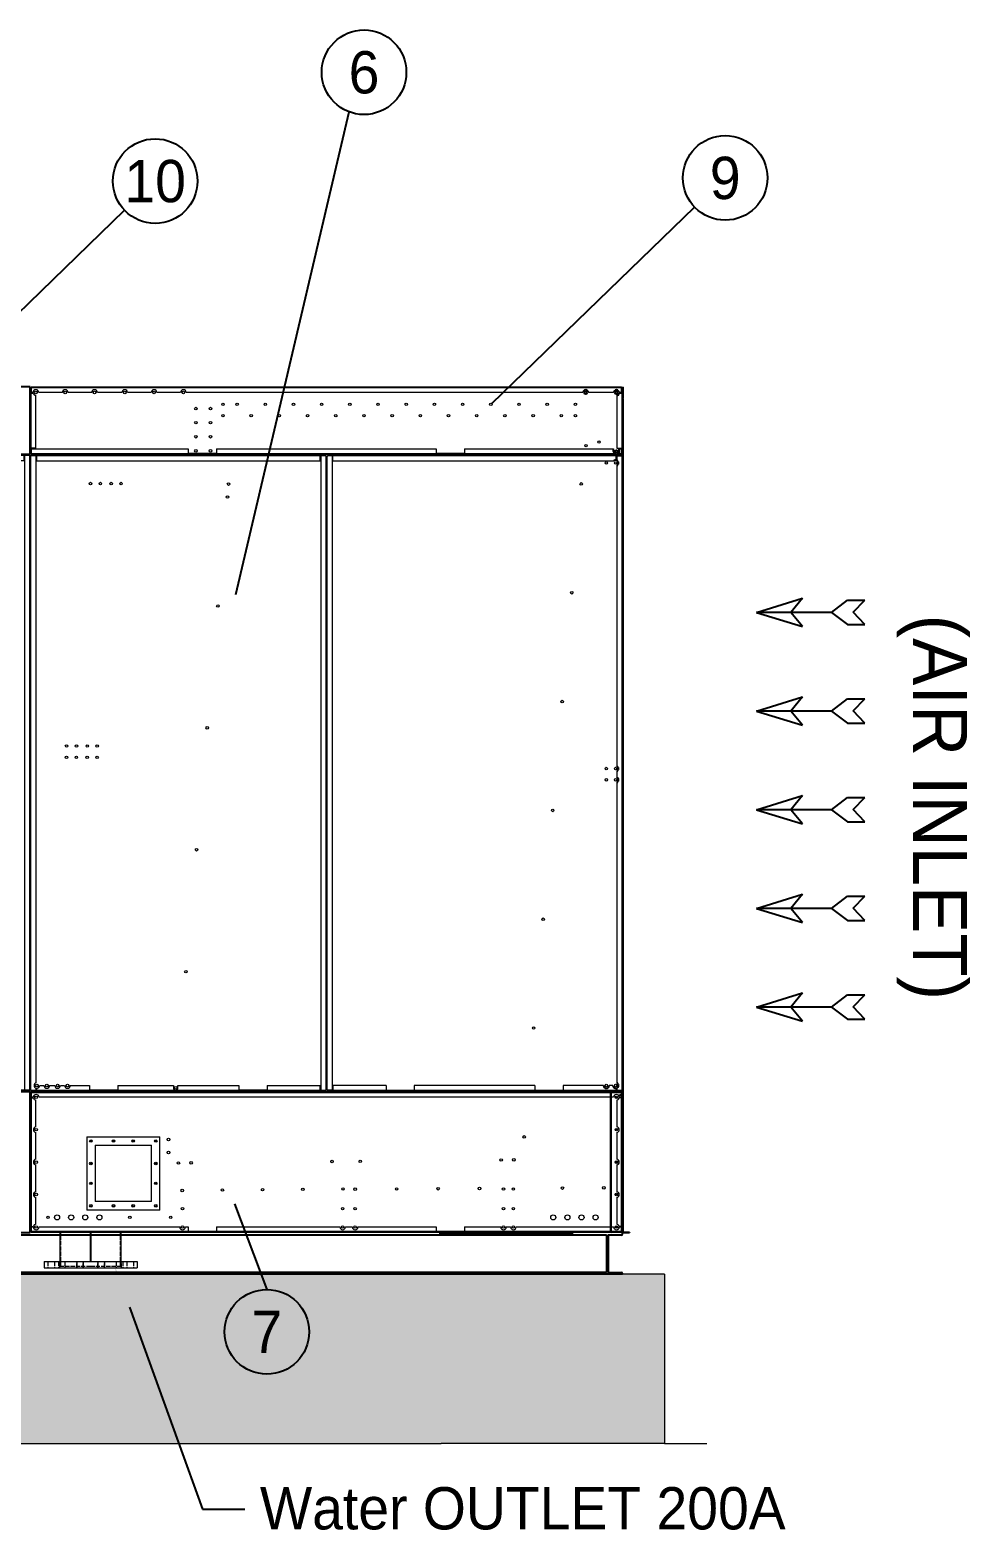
# Model space of a CAD drawing. Header units: millimetres. Extents: x 4773 to 34180, y 4671 to 25467.
# Drawn here: x 18084 to 21418, y 9674 to 14995 of the extents above; entities that cross this region are included whole.
import ezdxf
from ezdxf import colors
from ezdxf.entities.mleader import LeaderData, LeaderLine
from ezdxf.enums import TextEntityAlignment as Align
from ezdxf.math import Vec2, Vec3

# ---------------------------------------------------------------- set-up
doc = ezdxf.new("R2010")
doc.units = ezdxf.units.MM
doc.linetypes.add('CENTER', pattern=[2, 1.25, -0.25, 0.25, -0.25])
doc.linetypes.add('DASHED', pattern=[15, 12, -3])
for name, color, linetype in [('center', 1, 'CENTER'), ('냉각탑_dim', 1, 'Continuous'), ('냉각탑_text', 3, 'Continuous'), ('냉각탑_찬넬방진', 1, 'Continuous')]:
    doc.layers.add(name, color=color, linetype=linetype)
doc.styles.get("Standard").update_dxf_attribs({"font": 'arial.ttf'})
doc.styles.add('돋움', font='Dotum.ttf')

# ---------------------------------------------------------------- blocks, each defined once
blk = doc.blocks.new('화살표 IN OUT')
at = {"layer": '냉각탑_dim'}
for p, q in [((-322.7, 43), (-383.9, 43)), ((-343.1, 0.5), (-383.9, 43)), ((-383.9, -43), (-343.1, 0.5)), ((-266.4, 0), (-322.7, 43)), ((-266.4, 0), (-322.7, -43)), ((-266.4, 0), (0, 0)), ((-163.5, 50), (-121.5, 0)), ((0, 0), (-163.5, 50)), ((-163.5, -50), (-121.5, 0)), ((0, 0), (-163.5, -50)), ((-322.7, -43), (-383.9, -43))]:
    blk.add_line(p, q, dxfattribs=at)
blk = doc.blocks.new('A$C254622FA')
at = {"color": 7}
for p, q in [((0, 500), (3400, 500)), ((3400, 0), (3400, 500)), ((3400, 100), (3400, 194.5)), ((44, 0), (3400, 0))]:
    blk.add_line(p, q, dxfattribs=at)
at = {"color": 7, "lineweight": 35}
blk.add_line((3400, 500), (3400, 0), dxfattribs=at)
blk.add_line((3400, 500), (3400, 0), dxfattribs=at)
blk.add_line((3400, 500), (3400, 0), dxfattribs=at)
blk.add_line((3400, 500), (3400, 0), dxfattribs=at)
blk = doc.blocks.new('A$C4EC83005')
at = {"color": 7, "lineweight": 13}
for p, q in [((0, 1.7), (0, 2254.3)), ((3.4, 1.7), (3.4, 2256)), ((20, 2256), (20, 1.7)), ((577, 3.4), (577, 2256)), ((593.6, 2256), (593.6, 830)), ((597, 2254.3), (597, 1.7)), ((152, 1430), (152, 230)), ((502, 1430), (152, 1430)), ((502, 1430), (502, 230)), ((593.6, 1270), (593.6, 3.4)), ((502, 230), (152, 230)), ((22, 20), (552, 20)), ((177, 3.4), (22, 3.4)), ((575, 0), (22, 0)), ((593.6, 3.4), (177, 3.4)), ((575, 3.4), (177, 3.4))]:
    blk.add_line(p, q, dxfattribs=at)
at = {"color": 7, "lineweight": 13, "ltscale": 0.005667}
for p, q in [((3.4, 2254.3), (0, 2254.3)), ((22, 2252.6), (22, 2256)), ((575, 2252.6), (575, 2256)), ((593.6, 2254.3), (597, 2254.3)), ((3.4, 1.7), (0, 1.7)), ((22, 3.4), (22, 0)), ((575, 3.4), (575, 0)), ((593.6, 1.7), (597, 1.7))]:
    blk.add_line(p, q, dxfattribs=at)
at = {"color": 7, "lineweight": 13, "ltscale": 0.0015}
for p, q in [((2, 2256), (2.9, 2256)), ((594.1, 2256), (595, 2256)), ((2.9, 0), (2, 0)), ((595, 0), (594.1, 0))]:
    blk.add_line(p, q, dxfattribs=at)
at = {"color": 7, "lineweight": 13, "ltscale": 0.002833}
for p, q in [((2, 2254.3), (2, 2256)), ((2.9, 2256), (2.9, 2254.3)), ((594.1, 2254.3), (594.1, 2256)), ((595, 2254.3), (595, 2256)), ((2, 0), (2, 1.7)), ((2.9, 0), (2.9, 1.7)), ((577, 1.7), (577, 3.4)), ((593.6, 3.4), (593.6, 1.7)), ((594.1, 1.7), (594.1, 0)), ((595, 0), (595, 1.7))]:
    blk.add_line(p, q, dxfattribs=at)
at = {"color": 7}
blk.add_line((595, 2256), (2, 2256), dxfattribs=at)
at = {"color": 7, "lineweight": 13, "ltscale": 0.031833}
for p, q in [((22, 2256), (2.9, 2256)), ((594.1, 2256), (575, 2256)), ((2.9, 0), (22, 0)), ((575, 0), (594.1, 0))]:
    blk.add_line(p, q, dxfattribs=at)
at = {"color": 7, "lineweight": 13, "ltscale": 0.027667}
for p, q in [((20, 2254.3), (3.4, 2254.3)), ((593.6, 2254.3), (577, 2254.3)), ((3.4, 1.7), (20, 1.7)), ((552, 3.4), (552, 20)), ((577, 3.4), (593.6, 3.4)), ((577, 1.7), (593.6, 1.7))]:
    blk.add_line(p, q, dxfattribs=at)
at = {"color": 7, "lineweight": 13, "ltscale": 0.003333}
for p, q in [((20, 2254), (22, 2254)), ((20, 2252.6), (22, 2252.6)), ((575, 2256), (575, 2254)), ((575, 2254), (577, 2254)), ((575, 2252.6), (577, 2252.6)), ((22, 3.4), (20, 3.4)), ((22, 2), (20, 2)), ((577, 2), (575, 2)), ((575, 0), (575, 2))]:
    blk.add_line(p, q, dxfattribs=at)
at = {"color": 7, "lineweight": 13, "ltscale": 0.011337}
for p, q in [((22, 2236), (22, 2256)), ((575, 2236), (575, 2256))]:
    blk.add_line(p, q, dxfattribs=at)
at = {"color": 7, "lineweight": 13, "ltscale": 0.000512635}
for p, q in [((22, 2256), (22, 2255.7)), ((22, 0), (22, 0.3))]:
    blk.add_line(p, q, dxfattribs=at)
at = {"color": 7, "lineweight": 13, "ltscale": 0.283333}
blk.add_line((575, 2236), (22, 2236), dxfattribs=at)
at = {"color": 7, "lineweight": 13}
for centre in [(137, 1445), (327, 1445), (517, 1445), (137, 1405), (517, 1405), (137, 1175), (517, 1175), (137, 945), (517, 945), (137, 715), (517, 715), (137, 485), (517, 485), (137, 255), (137, 215), (327, 215), (517, 255), (517, 215)]:
    blk.add_circle(centre, 4.5, dxfattribs=at)
blk = doc.blocks.new('A$C799753AE')
for p, q in [((3400, 251), (0, 251)), ((3400, 251), (0, 251)), ((3400, 251), (1102, 251)), ((3400, 251), (1102, 251)), ((3400, 11), (0, 11))]:
    blk.add_line(p, q)
at = {"color": 7, "lineweight": 35}
blk.add_line((3400, 251), (3400, 11), dxfattribs=at)
blk.add_line((3400, 251), (3400, 11), dxfattribs=at)
blk.add_line((3400, 251), (3400, 11), dxfattribs=at)
blk.add_line((3400, 251), (3400, 11), dxfattribs=at)
blk = doc.blocks.new('1')
at = {"color": 7, "lineweight": 15}
for p, q in [((18088.7, 13725.2), (18088.7, 13728.7)), ((18088.7, 13728.7), (20181.7, 13728.7)), ((18178.7, 13728.7), (18178.7, 13726.7)), ((18191.7, 13728.7), (18191.7, 13726.7)), ((18226.2, 13728.7), (18226.2, 13726.7)), ((18244.2, 13728.7), (18244.2, 13726.7)), ((18272.2, 13728.7), (18272.2, 13726.7)), ((18290.2, 13728.7), (18290.2, 13726.7)), ((19980.2, 13728.7), (19980.2, 13726.7)), ((19998.2, 13728.7), (19998.2, 13726.7)), ((20026.2, 13728.7), (20026.2, 13726.7)), ((20044.2, 13728.7), (20044.2, 13726.7)), ((20078.7, 13728.7), (20078.7, 13726.7)), ((20091.7, 13728.7), (20091.7, 13726.7)), ((20181.7, 13725.2), (20181.7, 13728.7)), ((18087.2, 13725.2), (18085.2, 13725.2)), ((18085.2, 13725.2), (18085.2, 13706.7)), ((18085.2, 13706.7), (18088.7, 13706.7)), ((18085.2, 13706.7), (18085.2, 13510.7)), ((18087.2, 13703.2), (18085.2, 13703.2)), ((18087.2, 13694.2), (18085.2, 13694.2)), ((18087.2, 13706.7), (18087.2, 13725.2)), ((18088.7, 13725.2), (18087.2, 13725.2)), ((18087.2, 13510.7), (18087.2, 13706.7)), ((18088.7, 13726.7), (20181.7, 13726.7)), ((18088.7, 13725.2), (18088.7, 13708.7)), ((18095.2, 13708.7), (18088.7, 13708.7)), ((18088.7, 13706.7), (18095.4, 13706.7)), ((18105.2, 13510.7), (18105.2, 13698.7)), ((18199.2, 13708.7), (18115.2, 13708.7)), ((18303.2, 13708.7), (18219.2, 13708.7)), ((18410.2, 13708.7), (18323.2, 13708.7)), ((18514.2, 13708.7), (18430.2, 13708.7)), ((18618.2, 13708.7), (18534.2, 13708.7)), ((20045.3, 13708.7), (18638.2, 13708.7)), ((20154.3, 13708.7), (20065.1, 13708.7)), ((20165.2, 13697.7), (20165.2, 13510.7)), ((20181.7, 13708.7), (20174.1, 13708.7)), ((20174.1, 13706.7), (20181.7, 13706.7)), ((20181.7, 13708.7), (20181.7, 13725.2)), ((20181.7, 13725.2), (20183.2, 13725.2)), ((20185.2, 13706.7), (20181.7, 13706.7)), ((20183.2, 13725.2), (20183.2, 13706.7)), ((20185.2, 13725.2), (20183.2, 13725.2)), ((20183.2, 13706.7), (20183.2, 13510.7)), ((20185.2, 13703.2), (20183.2, 13703.2)), ((20185.2, 13694.2), (20183.2, 13694.2)), ((20185.2, 13706.7), (20185.2, 13725.2)), ((20185.2, 13510.7), (20185.2, 13706.7)), ((18087.2, 13613.2), (18085.2, 13613.2)), ((18087.2, 13604.2), (18085.2, 13604.2)), ((20185.2, 13613.2), (20183.2, 13613.2)), ((20185.2, 13604.2), (20183.2, 13604.2)), ((18087.2, 13523.2), (18085.2, 13523.2)), ((20185.2, 13523.2), (20183.2, 13523.2)), ((18087.2, 13514.2), (18085.2, 13514.2)), ((18085.2, 13510.7), (18088.7, 13510.7)), ((18085.2, 13510.7), (18085.2, 13492.2)), ((18085.2, 13492.2), (18087.2, 13492.2)), ((18085.2, 11233.8), (18085.2, 13483.6)), ((18088.3, 13483.6), (18085.2, 13483.6)), ((18085.2, 13463.2), (18086.8, 13463.2)), ((18086.8, 11233.8), (18086.8, 13483.6)), ((18087.2, 13492.2), (18087.2, 13510.7)), ((18088.7, 13492.2), (18087.2, 13492.2)), ((18106.8, 13486.7), (18088.3, 13486.7)), ((18088.3, 13486.7), (18088.3, 13485.1)), ((18088.3, 13485.1), (18106.8, 13485.1)), ((18088.3, 13483.6), (18088.3, 13485.1)), ((18105.2, 13483.6), (18088.3, 13483.6)), ((18105.2, 13510.7), (18088.7, 13510.7)), ((18088.7, 13508.7), (18645.2, 13508.7)), ((18088.7, 13508.7), (18088.7, 13492.2)), ((18088.7, 13492.2), (18088.7, 13488.7)), ((20159.8, 13490.7), (18088.7, 13490.7)), ((20181.7, 13488.7), (18088.7, 13488.7)), ((18105.2, 13483.6), (18105.2, 11260.1)), ((18105.7, 13486.7), (18105.7, 13485.1)), ((18106.8, 13483.6), (18106.8, 13486.7)), ((18106.8, 13486.7), (19113.6, 13486.7)), ((18106.8, 13485.1), (19113.6, 13485.1)), ((18106.8, 13483.6), (18106.8, 13466.7)), ((18106.8, 13466.7), (19113.6, 13466.7)), ((18107.2, 13488.7), (18107.2, 13490.7)), ((18113.2, 13488.7), (18113.2, 13490.7)), ((18114.7, 13486.7), (18114.7, 13485.1)), ((18305.7, 13486.7), (18305.7, 13485.1)), ((18307.2, 13488.7), (18307.2, 13490.7)), ((18313.2, 13488.7), (18313.2, 13490.7)), ((18314.7, 13486.7), (18314.7, 13485.1)), ((18505.7, 13486.7), (18505.7, 13485.1)), ((18507.2, 13488.7), (18507.2, 13490.7)), ((18513.2, 13488.7), (18513.2, 13490.7)), ((18514.7, 13486.7), (18514.7, 13485.1)), ((18645.2, 13508.7), (18645.2, 13492.2)), ((18745.2, 13492.2), (18645.2, 13492.2)), ((18705.7, 13486.7), (18705.7, 13485.1)), ((18707.2, 13488.7), (18707.2, 13490.7)), ((18713.2, 13488.7), (18713.2, 13490.7)), ((18714.7, 13486.7), (18714.7, 13485.1)), ((18745.2, 13508.7), (19525.2, 13508.7)), ((18745.2, 13508.7), (18745.2, 13492.2)), ((18905.7, 13486.7), (18905.7, 13485.1)), ((18907.2, 13488.7), (18907.2, 13490.7)), ((18913.2, 13488.7), (18913.2, 13490.7)), ((18914.7, 13486.7), (18914.7, 13485.1)), ((19105.7, 13486.7), (19105.7, 13485.1)), ((19107.2, 13488.7), (19107.2, 13490.7)), ((19113.2, 13488.7), (19113.2, 13490.7)), ((19113.6, 13483.6), (19113.6, 13486.7)), ((19132.1, 13486.7), (19113.6, 13486.7)), ((19113.6, 13485.1), (19132.1, 13485.1)), ((19113.6, 13466.7), (19113.6, 13483.6)), ((19114.7, 13486.7), (19114.7, 13485.1)), ((19132.1, 13483.6), (19115.2, 13483.6)), ((19115.2, 13483.6), (19115.2, 11233.8)), ((19132.1, 13485.1), (19132.1, 13486.7)), ((19132.1, 13483.6), (19132.1, 13485.1)), ((19132.1, 13483.6), (19135.2, 13483.6)), ((19133.6, 13483.6), (19133.6, 11233.8)), ((19135.2, 13461.7), (19133.6, 13461.7)), ((19135.2, 13483.6), (19135.2, 11233.8)), ((19137.2, 13483.6), (19137.2, 11233.8)), ((19137.2, 13483.6), (19140.3, 13483.6)), ((19137.2, 13463.2), (19138.8, 13463.2)), ((19138.8, 11233.8), (19138.8, 13483.6)), ((19140.3, 13486.7), (19140.3, 13485.1)), ((19158.8, 13486.7), (19140.3, 13486.7)), ((19140.3, 13483.6), (19140.3, 13485.1)), ((19140.3, 13485.1), (19158.8, 13485.1)), ((19157.2, 13483.6), (19140.3, 13483.6)), ((19156.7, 13486.7), (19156.7, 13485.1)), ((19157.2, 11233.8), (19157.2, 13483.6)), ((19158.2, 13488.7), (19158.2, 13490.7)), ((20163.6, 13486.7), (19158.8, 13486.7)), ((19158.8, 13486.7), (19158.8, 13483.6)), ((19158.8, 13485.1), (20163.6, 13485.1)), ((19158.8, 13466.7), (19158.8, 13483.6)), ((19158.8, 13466.7), (20155.5, 13466.7)), ((19164.2, 13488.7), (19164.2, 13490.7)), ((19165.7, 13486.7), (19165.7, 13485.1)), ((19356.7, 13486.7), (19356.7, 13485.1)), ((19358.2, 13488.7), (19358.2, 13490.7)), ((19364.2, 13488.7), (19364.2, 13490.7)), ((19365.7, 13486.7), (19365.7, 13485.1)), ((19525.2, 13508.7), (19525.2, 13492.2)), ((19625.2, 13492.2), (19525.2, 13492.2)), ((19556.7, 13486.7), (19556.7, 13485.1)), ((19558.2, 13488.7), (19558.2, 13490.7)), ((19564.2, 13488.7), (19564.2, 13490.7)), ((19565.7, 13486.7), (19565.7, 13485.1)), ((19625.2, 13508.7), (20154.2, 13508.7)), ((19625.2, 13508.7), (19625.2, 13492.2)), ((19756.7, 13486.7), (19756.7, 13485.1)), ((19758.2, 13488.7), (19758.2, 13490.7)), ((19764.2, 13488.7), (19764.2, 13490.7)), ((19765.7, 13486.7), (19765.7, 13485.1)), ((19956.7, 13486.7), (19956.7, 13485.1)), ((19958.2, 13488.7), (19958.2, 13490.7)), ((19964.2, 13488.7), (19964.2, 13490.7)), ((19965.7, 13486.7), (19965.7, 13485.1)), ((20156.7, 13486.7), (20156.7, 13485.1)), ((20158.2, 13488.7), (20158.2, 13490.7)), ((20182.1, 13486.7), (20163.6, 13486.7)), ((20163.6, 13486.7), (20163.6, 13483.6)), ((20163.6, 13485.1), (20182.1, 13485.1)), ((20163.6, 13468.5), (20163.6, 13483.6)), ((20164.2, 13488.7), (20164.2, 13489.7)), ((20165.2, 13510.7), (20181.7, 13510.7)), ((20165.2, 13483.6), (20182.1, 13483.6)), ((20165.2, 13483.6), (20165.2, 13468)), ((20165.7, 13486.7), (20165.7, 13485.1)), ((20181.7, 13490.7), (20168.6, 13490.7)), ((20174.2, 13508.7), (20181.7, 13508.7)), ((20185.2, 13510.7), (20181.7, 13510.7)), ((20181.7, 13492.2), (20181.7, 13508.7)), ((20181.7, 13492.2), (20181.7, 13488.7)), ((20181.7, 13492.2), (20183.2, 13492.2)), ((20182.1, 13485.1), (20182.1, 13486.7)), ((20182.1, 13483.6), (20182.1, 13485.1)), ((20185.2, 13483.6), (20182.1, 13483.6)), ((20185.2, 13514.2), (20183.2, 13514.2)), ((20183.2, 13510.7), (20183.2, 13492.2)), ((20183.2, 13492.2), (20185.2, 13492.2)), ((20183.6, 13483.6), (20183.6, 11233.8)), ((20183.6, 13463.2), (20185.2, 13463.2)), ((20185.2, 13492.2), (20185.2, 13510.7)), ((20185.2, 11233.8), (20185.2, 13483.6)), ((18085.2, 13454.2), (18086.8, 13454.2)), ((19135.2, 13455.7), (19133.6, 13455.7)), ((19137.2, 13454.2), (19138.8, 13454.2)), ((20165.2, 13449.4), (20165.2, 12384)), ((20183.6, 13454.2), (20185.2, 13454.2)), ((18085.2, 13243.2), (18086.8, 13243.2)), ((18085.2, 13234.2), (18086.8, 13234.2)), ((19135.2, 13241.7), (19133.6, 13241.7)), ((19135.2, 13235.7), (19133.6, 13235.7)), ((19137.2, 13243.2), (19138.8, 13243.2)), ((19137.2, 13234.2), (19138.8, 13234.2)), ((20183.6, 13243.2), (20185.2, 13243.2)), ((20183.6, 13234.2), (20185.2, 13234.2)), ((18085.2, 13023.2), (18086.8, 13023.2)), ((18085.2, 13014.2), (18086.8, 13014.2)), ((19135.2, 13021.7), (19133.6, 13021.7)), ((19135.2, 13015.7), (19133.6, 13015.7)), ((19137.2, 13023.2), (19138.8, 13023.2)), ((19137.2, 13014.2), (19138.8, 13014.2)), ((20183.6, 13023.2), (20185.2, 13023.2)), ((20183.6, 13014.2), (20185.2, 13014.2)), ((18085.2, 12803.2), (18086.8, 12803.2)), ((18085.2, 12794.2), (18086.8, 12794.2)), ((19135.2, 12801.7), (19133.6, 12801.7)), ((19135.2, 12795.7), (19133.6, 12795.7)), ((19137.2, 12803.2), (19138.8, 12803.2)), ((19137.2, 12794.2), (19138.8, 12794.2)), ((20183.6, 12803.2), (20185.2, 12803.2)), ((20183.6, 12794.2), (20185.2, 12794.2)), ((18085.2, 12583.2), (18086.8, 12583.2)), ((18085.2, 12574.2), (18086.8, 12574.2)), ((19135.2, 12581.7), (19133.6, 12581.7)), ((19135.2, 12575.7), (19133.6, 12575.7)), ((19137.2, 12583.2), (19138.8, 12583.2)), ((19137.2, 12574.2), (19138.8, 12574.2)), ((20183.6, 12583.2), (20185.2, 12583.2)), ((20183.6, 12574.2), (20185.2, 12574.2)), ((18085.2, 12363.2), (18086.8, 12363.2)), ((18085.2, 12354.2), (18086.8, 12354.2)), ((19135.2, 12361.7), (19133.6, 12361.7)), ((19135.2, 12355.7), (19133.6, 12355.7)), ((19137.2, 12363.2), (19138.8, 12363.2)), ((19137.2, 12354.2), (19138.8, 12354.2)), ((20165.2, 12365.4), (20165.2, 12344)), ((20183.6, 12363.2), (20185.2, 12363.2)), ((20183.6, 12354.2), (20185.2, 12354.2)), ((20165.2, 12325.4), (20165.2, 11260)), ((18085.2, 12143.2), (18086.8, 12143.2)), ((18085.2, 12134.2), (18086.8, 12134.2)), ((19135.2, 12141.7), (19133.6, 12141.7)), ((19135.2, 12135.7), (19133.6, 12135.7)), ((19137.2, 12143.2), (19138.8, 12143.2)), ((19137.2, 12134.2), (19138.8, 12134.2)), ((20183.6, 12143.2), (20185.2, 12143.2)), ((20183.6, 12134.2), (20185.2, 12134.2)), ((18085.2, 11923.2), (18086.8, 11923.2)), ((19135.2, 11921.7), (19133.6, 11921.7)), ((19137.2, 11923.2), (19138.8, 11923.2)), ((20183.6, 11923.2), (20185.2, 11923.2)), ((18085.2, 11914.2), (18086.8, 11914.2)), ((19135.2, 11915.7), (19133.6, 11915.7)), ((19137.2, 11914.2), (19138.8, 11914.2)), ((20183.6, 11914.2), (20185.2, 11914.2)), ((18085.2, 11703.2), (18086.8, 11703.2)), ((18085.2, 11694.2), (18086.8, 11694.2)), ((19135.2, 11701.7), (19133.6, 11701.7)), ((19135.2, 11695.7), (19133.6, 11695.7)), ((19137.2, 11703.2), (19138.8, 11703.2)), ((19137.2, 11694.2), (19138.8, 11694.2)), ((20183.6, 11703.2), (20185.2, 11703.2)), ((20183.6, 11694.2), (20185.2, 11694.2)), ((18085.2, 11483.2), (18086.8, 11483.2)), ((18085.2, 11474.2), (18086.8, 11474.2)), ((19135.2, 11481.7), (19133.6, 11481.7)), ((19135.2, 11475.7), (19133.6, 11475.7)), ((19137.2, 11483.2), (19138.8, 11483.2)), ((19137.2, 11474.2), (19138.8, 11474.2)), ((20183.6, 11483.2), (20185.2, 11483.2)), ((20183.6, 11474.2), (20185.2, 11474.2)), ((18085.2, 11263.2), (18086.8, 11263.2)), ((18085.2, 11254.2), (18086.8, 11254.2)), ((18088.3, 11233.8), (18085.2, 11233.8)), ((18088.3, 11233.8), (18105.2, 11233.8)), ((18088.3, 11233.8), (18088.3, 11232.3)), ((18088.3, 11232.3), (18088.3, 11230.7)), ((18106.8, 11232.3), (18088.3, 11232.3)), ((18088.3, 11230.7), (18106.8, 11230.7)), ((18105.2, 11241.3), (18105.2, 11233.8)), ((18105.7, 11232.3), (18105.7, 11230.7)), ((18106.8, 11240.9), (18106.8, 11233.8)), ((18106.8, 11233.8), (18106.8, 11230.7)), ((19113.6, 11232.3), (18106.8, 11232.3)), ((19113.6, 11230.7), (18106.8, 11230.7)), ((18114.7, 11232.3), (18114.7, 11230.7)), ((18118.7, 11250.7), (18133.7, 11250.7)), ((18153.7, 11250.7), (18172.1, 11250.7)), ((18192.1, 11250.7), (18207.1, 11250.7)), ((18227.1, 11250.7), (18295.2, 11250.7)), ((18295.2, 11250.7), (18295.2, 11233.8)), ((18395.2, 11233.8), (18295.2, 11233.8)), ((18305.7, 11232.3), (18305.7, 11230.7)), ((18314.7, 11232.3), (18314.7, 11230.7)), ((18395.2, 11250.7), (18395.2, 11233.8)), ((18395.2, 11250.7), (18593.1, 11250.7)), ((18505.7, 11232.3), (18505.7, 11230.7)), ((18514.7, 11232.3), (18514.7, 11230.7)), ((18593.1, 11250.7), (18593.1, 11242.1)), ((18609.1, 11242.1), (18609.1, 11250.7)), ((18609.1, 11250.7), (18825.2, 11250.7)), ((18705.7, 11232.3), (18705.7, 11230.7)), ((18714.7, 11232.3), (18714.7, 11230.7)), ((18825.2, 11250.7), (18825.2, 11233.8)), ((18925.2, 11233.8), (18825.2, 11233.8)), ((18905.7, 11232.3), (18905.7, 11230.7)), ((18914.7, 11232.3), (18914.7, 11230.7)), ((18925.2, 11250.7), (18925.2, 11233.8)), ((18925.2, 11250.7), (19113.6, 11250.7)), ((19105.7, 11232.3), (19105.7, 11230.7)), ((19113.6, 11233.8), (19113.6, 11250.7)), ((19113.6, 11233.8), (19113.6, 11230.7)), ((19132.1, 11232.3), (19113.6, 11232.3)), ((19113.6, 11230.7), (19132.1, 11230.7)), ((19114.7, 11232.3), (19114.7, 11230.7)), ((19115.2, 11233.8), (19132.1, 11233.8)), ((19132.1, 11233.8), (19132.1, 11232.3)), ((19132.1, 11233.8), (19135.2, 11233.8)), ((19132.1, 11230.7), (19132.1, 11232.3)), ((19135.2, 11261.7), (19133.6, 11261.7)), ((19135.2, 11255.7), (19133.6, 11255.7)), ((19137.2, 11263.2), (19138.8, 11263.2)), ((19137.2, 11254.2), (19138.8, 11254.2)), ((19137.2, 11233.8), (19140.3, 11233.8)), ((19157.2, 11233.8), (19140.3, 11233.8)), ((19140.3, 11233.8), (19140.3, 11232.3)), ((19140.3, 11232.3), (19140.3, 11230.7)), ((19158.8, 11232.3), (19140.3, 11232.3)), ((19140.3, 11230.7), (19158.8, 11230.7)), ((19156.7, 11232.3), (19156.7, 11230.7)), ((19347.2, 11250.7), (19158.8, 11250.7)), ((19158.8, 11250.7), (19158.8, 11233.8)), ((19158.8, 11230.7), (19158.8, 11233.8)), ((20163.6, 11232.3), (19158.8, 11232.3)), ((19158.8, 11230.7), (20163.6, 11230.7)), ((19165.7, 11232.3), (19165.7, 11230.7)), ((19347.2, 11250.7), (19347.2, 11233.8)), ((19347.2, 11233.8), (19447.2, 11233.8)), ((19356.7, 11232.3), (19356.7, 11230.7)), ((19365.7, 11232.3), (19365.7, 11230.7)), ((19447.2, 11250.7), (19447.2, 11233.8)), ((19875.2, 11250.7), (19447.2, 11250.7)), ((19556.7, 11232.3), (19556.7, 11230.7)), ((19565.7, 11232.3), (19565.7, 11230.7)), ((19756.7, 11232.3), (19756.7, 11230.7)), ((19765.7, 11232.3), (19765.7, 11230.7)), ((19875.2, 11250.7), (19875.2, 11233.8)), ((19875.2, 11233.8), (19975.2, 11233.8)), ((19956.7, 11232.3), (19956.7, 11230.7)), ((19965.7, 11232.3), (19965.7, 11230.7)), ((19975.2, 11250.7), (19975.2, 11233.8)), ((20118.3, 11250.7), (19975.2, 11250.7)), ((20151.5, 11250.7), (20138.3, 11250.7)), ((20181.7, 11228.7), (20146.7, 11228.7)), ((20156.7, 11232.3), (20156.7, 11230.7)), ((20163.6, 11240.9), (20163.6, 11233.8)), ((20163.6, 11230.7), (20163.6, 11233.8)), ((20182.1, 11232.3), (20163.6, 11232.3)), ((20163.6, 11230.7), (20182.1, 11230.7)), ((20165.2, 11241.4), (20165.2, 11233.8)), ((20165.2, 11233.8), (20182.1, 11233.8)), ((20165.7, 11232.3), (20165.7, 11230.7)), ((20185.2, 11233.8), (20182.1, 11233.8)), ((20182.1, 11233.8), (20182.1, 11232.3)), ((20182.1, 11230.7), (20182.1, 11232.3)), ((20183.6, 11263.2), (20185.2, 11263.2)), ((20183.6, 11254.2), (20185.2, 11254.2)), ((20143.2, 11225.2), (20145.2, 11225.2)), ((20146.7, 11225.2), (20143.2, 11225.2)), ((20143.2, 10732.2), (20143.2, 11225.2)), ((20145.2, 11225.2), (20146.7, 11225.2)), ((20145.2, 11225.2), (20145.2, 10732.2)), ((20181.7, 11226.7), (20146.7, 11226.7)), ((20181.7, 11225.2), (20146.7, 11225.2)), ((20146.7, 11225.2), (20181.7, 11225.2)), ((20181.7, 11225.2), (20181.7, 11206.7)), ((20181.7, 11225.2), (20181.7, 11206.7)), ((20181.7, 11206.7), (20185.2, 11206.7)), ((20181.7, 11206.7), (20183.2, 11206.7)), ((20183.2, 11208.7), (20183.2, 11225.2)), ((20185.2, 11218.7), (20183.2, 11218.7)), ((20185.2, 11218.7), (20183.2, 11218.7)), ((20185.2, 11218.7), (20183.2, 11218.7)), ((20185.2, 11218.7), (20183.2, 11218.7)), ((20185.2, 11218.7), (20183.2, 11218.7)), ((20185.2, 11218.7), (20183.2, 11218.7)), ((20185.2, 11218.7), (20183.2, 11218.7)), ((20185.2, 11218.7), (20183.2, 11218.7)), ((20185.2, 11218.7), (20183.2, 11218.7)), ((20185.2, 11212.7), (20183.2, 11212.7)), ((20185.2, 11212.7), (20183.2, 11212.7)), ((20185.2, 11212.7), (20183.2, 11212.7)), ((20185.2, 11212.7), (20183.2, 11212.7)), ((20185.2, 11212.7), (20183.2, 11212.7)), ((20185.2, 11212.7), (20183.2, 11212.7)), ((20185.2, 11212.7), (20183.2, 11212.7)), ((20185.2, 11212.7), (20183.2, 11212.7)), ((20185.2, 11212.7), (20183.2, 11212.7)), ((20183.2, 11208.7), (20185.2, 11208.7)), ((20183.2, 11206.7), (20185.2, 11206.7)), ((20183.2, 11206.7), (20183.2, 10897.7)), ((20183.2, 11206.7), (20183.2, 10750.7)), ((20185.2, 11208.7), (20185.2, 11225.2)), ((20185.2, 10897.7), (20185.2, 11206.7)), ((20185.2, 11206.7), (20185.2, 10750.7)), ((18285.2, 11068.7), (18545.2, 11068.7)), ((18285.2, 11068.7), (18285.2, 10808.7)), ((18545.2, 10808.7), (18545.2, 11068.7)), ((20145.2, 10892.2), (20143.2, 10892.2)), ((20145.2, 10892.2), (20143.2, 10892.2)), ((20145.2, 10892.2), (20143.2, 10892.2)), ((20145.2, 10892.2), (20143.2, 10892.2)), ((20145.2, 10892.2), (20143.2, 10892.2)), ((20145.2, 10892.2), (20143.2, 10892.2)), ((20145.2, 10892.2), (20143.2, 10892.2)), ((20145.2, 10892.2), (20143.2, 10892.2)), ((20145.2, 10892.2), (20143.2, 10892.2)), ((20145.2, 10892.2), (20143.2, 10892.2)), ((20145.2, 10892.2), (20143.2, 10892.2)), ((20145.2, 10892.2), (20143.2, 10892.2)), ((20145.2, 10892.2), (20143.2, 10892.2)), ((20145.2, 10892.2), (20143.2, 10892.2)), ((20145.2, 10892.2), (20143.2, 10892.2)), ((20145.2, 10892.2), (20143.2, 10892.2)), ((20145.2, 10892.2), (20143.2, 10892.2)), ((20145.2, 10892.2), (20143.2, 10892.2)), ((20145.2, 10883.2), (20143.2, 10883.2)), ((20145.2, 10883.2), (20143.2, 10883.2)), ((20145.2, 10883.2), (20143.2, 10883.2)), ((20145.2, 10883.2), (20143.2, 10883.2)), ((20145.2, 10883.2), (20143.2, 10883.2)), ((20145.2, 10883.2), (20143.2, 10883.2)), ((20145.2, 10883.2), (20143.2, 10883.2)), ((20145.2, 10883.2), (20143.2, 10883.2)), ((20145.2, 10883.2), (20143.2, 10883.2)), ((20145.2, 10883.2), (20143.2, 10883.2)), ((20145.2, 10883.2), (20143.2, 10883.2)), ((20145.2, 10883.2), (20143.2, 10883.2)), ((20145.2, 10883.2), (20143.2, 10883.2)), ((20145.2, 10883.2), (20143.2, 10883.2)), ((20145.2, 10883.2), (20143.2, 10883.2)), ((20145.2, 10883.2), (20143.2, 10883.2)), ((20145.2, 10883.2), (20143.2, 10883.2)), ((20145.2, 10883.2), (20143.2, 10883.2)), ((20185.2, 10897.7), (20183.2, 10897.7)), ((20185.2, 10897.7), (20183.2, 10897.7)), ((20185.2, 10897.7), (20183.2, 10897.7)), ((20185.2, 10897.7), (20183.2, 10897.7)), ((20183.2, 10887.7), (20183.2, 10897.7)), ((20183.2, 10877.7), (20183.2, 10887.7)), ((20185.2, 10877.7), (20183.2, 10877.7)), ((20185.2, 10877.7), (20183.2, 10877.7)), ((20183.2, 10877.7), (20183.2, 10750.7)), ((20185.2, 10877.7), (20183.2, 10877.7)), ((20185.2, 10877.7), (20183.2, 10877.7)), ((20185.2, 10887.7), (20185.2, 10897.7)), ((20185.2, 10877.7), (20185.2, 10887.7)), ((20185.2, 10750.7), (20185.2, 10877.7)), ((18545.2, 10808.7), (18285.2, 10808.7)), ((20181.7, 10750.7), (20185.2, 10750.7)), ((20181.7, 10750.7), (20183.2, 10750.7)), ((20181.7, 10750.7), (20181.7, 10732.2)), ((20181.7, 10750.7), (20181.7, 10732.2)), ((20183.2, 10750.7), (20185.2, 10750.7)), ((20183.2, 10748.7), (20185.2, 10748.7)), ((20183.2, 10748.7), (20183.2, 10732.2)), ((20185.2, 10748.7), (20185.2, 10732.2)), ((20146.7, 10732.2), (20143.2, 10732.2)), ((20143.2, 10732.2), (20145.2, 10732.2)), ((20145.2, 10732.2), (20146.7, 10732.2)), ((20146.7, 10732.2), (20181.7, 10732.2)), ((20181.7, 10732.2), (20146.7, 10732.2)), ((20181.7, 10730.7), (20146.7, 10730.7)), ((20181.7, 10728.7), (20146.7, 10728.7))]:
    blk.add_line(p, q, dxfattribs=at)
for p, q in [((20185.2, 13728.7), (20185.2, 10728.7)), ((20186.8, 13727.1), (20186.8, 13688.3)), ((20186.8, 13686.7), (20186.8, 10730.3)), ((19535.2, 10726.2), (19985.2, 10726.2)), ((19985.2, 10727.8), (19985.2, 10726.2)), ((20210.2, 10730.3), (20210.2, 10728.7))]:
    blk.add_line(p, q)
at = {"color": 7, "lineweight": 13, "ltscale": 0.002813}
blk.add_line((18085.2, 13541.6), (18085.2, 13540.7), dxfattribs=at)
at = {"color": 7}
for p, q in [((20154.2, 13499.7), (20154.2, 13508.7)), ((20174.2, 13499.7), (20174.2, 13508.7))]:
    blk.add_line(p, q, dxfattribs=at)
at = {"color": 7, "lineweight": 13}
for p, q in [((18088.7, 11228.7), (20181.7, 11228.7)), ((18085.2, 11206.7), (18085.2, 10750.7)), ((18088.7, 11225.2), (20181.7, 11225.2)), ((18088.7, 11206.7), (18088.7, 10750.7)), ((20154.2, 11208.7), (18116.2, 11208.7)), ((20181.7, 10750.7), (20181.7, 11206.7)), ((20185.2, 10750.7), (20185.2, 11206.7)), ((18116.2, 10748.7), (18615.2, 10748.7)), ((18745.2, 10748.7), (19183.2, 10748.7)), ((19247.2, 10748.7), (19525.2, 10748.7)), ((19808.7, 10748.7), (20154.2, 10748.7)), ((18645.2, 10732.2), (18088.7, 10732.2)), ((20181.7, 10728.7), (18088.7, 10728.7)), ((19525.2, 10732.2), (18745.2, 10732.2)), ((20181.7, 10732.2), (19625.2, 10732.2))]:
    blk.add_line(p, q, dxfattribs=at)
at = {"color": 7, "lineweight": 13, "ltscale": 0.007292}
for p, q in [((18088.7, 11225.2), (18088.7, 11228.7)), ((20181.7, 11225.2), (20181.7, 11228.7)), ((18085.2, 11206.7), (18088.7, 11206.7)), ((20185.2, 11206.7), (20181.7, 11206.7)), ((18085.2, 10750.7), (18088.7, 10750.7)), ((20185.2, 10750.7), (20181.7, 10750.7)), ((18088.7, 10732.2), (18088.7, 10728.7)), ((20181.7, 10732.2), (20181.7, 10728.7))]:
    blk.add_line(p, q, dxfattribs=at)
at = {"color": 7, "lineweight": 13, "ltscale": 0.13159}
blk.add_line((20113.3, 11230.7), (20176.5, 11230.7), dxfattribs=at)
at = {"color": 7, "lineweight": 13, "ltscale": 0.038542}
for p, q in [((18085.2, 11225.2), (18085.2, 11206.7)), ((18087.2, 11206.7), (18087.2, 11225.2)), ((20181.7, 11206.7), (20181.7, 11225.2)), ((20183.2, 11225.2), (20183.2, 11206.7)), ((20185.2, 11206.7), (20185.2, 11225.2)), ((18085.2, 10750.7), (18085.2, 10732.2)), ((18087.2, 10732.2), (18087.2, 10750.7)), ((20181.7, 10732.2), (20181.7, 10750.7)), ((20183.2, 10750.7), (20183.2, 10732.2)), ((20185.2, 10732.2), (20185.2, 10750.7))]:
    blk.add_line(p, q, dxfattribs=at)
at = {"color": 7, "lineweight": 13, "ltscale": 0.004167}
for p, q in [((18087.2, 11225.2), (18085.2, 11225.2)), ((18088.7, 11208.7), (18088.7, 11206.7)), ((20185.2, 11225.2), (20183.2, 11225.2)), ((18088.7, 10750.7), (18088.7, 10748.7)), ((18085.2, 10732.2), (18087.2, 10732.2)), ((20183.2, 10732.2), (20185.2, 10732.2))]:
    blk.add_line(p, q, dxfattribs=at)
at = {"color": 7, "lineweight": 13, "ltscale": 0.003125}
for p, q in [((18088.7, 11225.2), (18087.2, 11225.2)), ((20181.7, 11225.2), (20183.2, 11225.2)), ((18088.7, 10732.2), (18087.2, 10732.2)), ((20181.7, 10732.2), (20183.2, 10732.2))]:
    blk.add_line(p, q, dxfattribs=at)
at = {"color": 7, "lineweight": 13, "ltscale": 0.034375}
for p, q in [((18088.7, 11225.2), (18088.7, 11208.7)), ((20181.7, 11208.7), (20181.7, 11225.2)), ((18088.7, 10748.7), (18088.7, 10732.2)), ((18645.2, 10748.7), (18645.2, 10732.2)), ((18745.2, 10748.7), (18745.2, 10732.2)), ((19525.2, 10748.7), (19525.2, 10732.2)), ((19625.2, 10748.7), (19625.2, 10732.2)), ((20181.7, 10732.2), (20181.7, 10748.7))]:
    blk.add_line(p, q, dxfattribs=at)
at = {"color": 7, "lineweight": 13, "ltscale": 0.015625}
for p, q in [((18096.2, 11208.7), (18088.7, 11208.7)), ((20181.7, 11208.7), (20174.2, 11208.7)), ((18088.7, 10748.7), (18096.2, 10748.7)), ((20174.2, 10748.7), (20181.7, 10748.7))]:
    blk.add_line(p, q, dxfattribs=at)
at = {"color": 7, "lineweight": 13, "ltscale": 0.016046}
for p, q in [((18088.7, 11206.7), (18096.4, 11206.7)), ((20181.7, 11206.7), (20174, 11206.7)), ((18088.7, 10750.7), (18096.4, 10750.7)), ((20181.7, 10750.7), (20174, 10750.7))]:
    blk.add_line(p, q, dxfattribs=at)
at = {"color": 7, "lineweight": 13, "ltscale": 0.198126}
for p, q in [((18105.2, 11103.6), (18105.2, 11198.7)), ((20165.2, 11198.7), (20165.2, 11103.6)), ((18105.2, 10988.6), (18105.2, 11083.7)), ((20165.2, 11083.7), (20165.2, 10988.6)), ((18105.2, 10873.6), (18105.2, 10968.7)), ((20165.2, 10968.7), (20165.2, 10873.6)), ((18105.2, 10758.6), (18105.2, 10853.7)), ((20165.2, 10853.7), (20165.2, 10758.6))]:
    blk.add_line(p, q, dxfattribs=at)
at = {"color": 6}
blk.add_line((20185.2, 11215.7), (20175.1, 11215.7), dxfattribs=at)
at = {"color": 7, "lineweight": 13, "ltscale": 0.416667}
for p, q in [((18315.2, 11038.7), (18315.2, 10838.7)), ((18315.2, 11038.7), (18515.2, 11038.7)), ((18515.2, 10838.7), (18515.2, 11038.7)), ((18515.2, 10838.7), (18315.2, 10838.7))]:
    blk.add_line(p, q, dxfattribs=at)
at = {"color": 7, "lineweight": 13, "ltscale": 0.020833}
blk.add_line((18635.2, 10748.7), (18645.2, 10748.7), dxfattribs=at)
at = {"color": 7, "lineweight": 13, "ltscale": 0.05}
blk.add_line((19203.2, 10748.7), (19227.2, 10748.7), dxfattribs=at)
at = {"color": 7, "lineweight": 13, "ltscale": 0.267708}
blk.add_line((19625.2, 10748.7), (19753.7, 10748.7), dxfattribs=at)
at = {"color": 7, "lineweight": 13, "ltscale": 0.03125}
blk.add_line((19773.7, 10748.7), (19788.7, 10748.7), dxfattribs=at)
at = {"color": 7, "lineweight": 13, "ltscale": 1.25}
for p, q in [((18191.1, 10625.7), (18191.1, 10728.8)), ((18407.4, 10625.7), (18407.4, 10728.8)), ((18134.2, 10625.7), (18134.2, 10603.7)), ((18134.2, 10625.7), (18464.2, 10625.7)), ((18134.2, 10603.7), (18464.2, 10603.7)), ((18464.2, 10625.7), (18464.2, 10603.7))]:
    blk.add_line(p, q, dxfattribs=at)
at = {"color": 7, "linetype": 'DASHED', "lineweight": 13, "ltscale": 1.25}
for p, q in [((18193.1, 10608.7), (18193.1, 10728.8)), ((18405.4, 10608.7), (18405.4, 10728.8)), ((18147.6, 10625.7), (18147.6, 10603.7)), ((18147.6, 10625.7), (18147.6, 10603.7)), ((18170.6, 10625.7), (18170.6, 10603.7)), ((18170.6, 10625.7), (18170.6, 10603.7)), ((18185.2, 10625.7), (18185.2, 10603.7)), ((18185.2, 10625.7), (18185.2, 10603.7)), ((18190.2, 10603.7), (18190.2, 10625.7)), ((18191.1, 10608.7), (18191.1, 10625.7)), ((18299.2, 10608.7), (18191.1, 10608.7)), ((18208.2, 10625.7), (18208.2, 10603.7)), ((18208.2, 10625.7), (18208.2, 10603.7)), ((18250.2, 10603.7), (18250.2, 10625.7)), ((18250.2, 10625.7), (18250.2, 10603.7)), ((18273.2, 10603.7), (18273.2, 10625.7)), ((18273.2, 10625.7), (18273.2, 10603.7)), ((18407.4, 10608.7), (18299.2, 10608.7)), ((18325.2, 10603.7), (18325.2, 10625.7)), ((18325.2, 10625.7), (18325.2, 10603.7)), ((18348.2, 10603.7), (18348.2, 10625.7)), ((18348.2, 10625.7), (18348.2, 10603.7)), ((18390.2, 10625.7), (18390.2, 10603.7)), ((18390.2, 10625.7), (18390.2, 10603.7)), ((18407.4, 10608.7), (18407.4, 10625.7)), ((18408.2, 10603.7), (18408.2, 10625.7)), ((18413.2, 10625.7), (18413.2, 10603.7)), ((18413.2, 10625.7), (18413.2, 10603.7)), ((18427.8, 10625.7), (18427.8, 10603.7)), ((18427.8, 10625.7), (18427.8, 10603.7)), ((18450.8, 10625.7), (18450.8, 10603.7)), ((18450.8, 10625.7), (18450.8, 10603.7))]:
    blk.add_line(p, q, dxfattribs=at)
at = {"color": 7, "lineweight": 13, "ltscale": 0.208333}
for p, q in [((18745.2, 10732.2), (18645.2, 10732.2)), ((18745.2, 10732.2), (18645.2, 10732.2)), ((19625.2, 10732.2), (19525.2, 10732.2)), ((19625.2, 10732.2), (19525.2, 10732.2))]:
    blk.add_line(p, q, dxfattribs=at)
at = {"ltscale": 500}
for p, q in [((20008.6, 10727.8), (19985.2, 10727.8)), ((20010.2, 10726.2), (19985.2, 10726.2)), ((20185.2, 10728.7), (20210.2, 10728.7)), ((20186.8, 10730.3), (20210.2, 10730.3))]:
    blk.add_line(p, q, dxfattribs=at)
at = {"color": 7, "lineweight": 15}
for centre, radius in [((18105.2, 13708.7), 4.5), ((18209.2, 13708.7), 4.5), ((18313.2, 13708.7), 4.5), ((18420.2, 13708.7), 4.5), ((18524.2, 13708.7), 4.5), ((18628.2, 13708.7), 4.5), ((18672.7, 13651.7), 4.5), ((18724.2, 13651.7), 4.5), ((18768.7, 13666.7), 4.5), ((18768.7, 13626.7), 4.5), ((18818.7, 13666.7), 4.5), ((18868.7, 13626.7), 4.5), ((18918.7, 13666.7), 4.5), ((18968.7, 13626.7), 4.5), ((19018.7, 13666.7), 4.5), ((19068.7, 13626.7), 4.5), ((19118.7, 13666.7), 4.5), ((19168.7, 13626.7), 4.5), ((19218.7, 13666.7), 4.5), ((19268.7, 13626.7), 4.5), ((19318.7, 13666.7), 4.5), ((19368.7, 13626.7), 4.5), ((19418.7, 13666.7), 4.5), ((19468.7, 13626.7), 4.5), ((19518.7, 13666.7), 4.5), ((19568.7, 13626.7), 4.5), ((19618.7, 13666.7), 4.5), ((19668.7, 13626.7), 4.5), ((19718.7, 13666.7), 4.5), ((19768.7, 13626.7), 4.5), ((19818.7, 13666.7), 4.5), ((19868.7, 13626.7), 4.5), ((19918.7, 13666.7), 4.5), ((19968.7, 13626.7), 4.5), ((20018.7, 13666.7), 4.5), ((20018.7, 13626.7), 4.5), ((18672.7, 13601.7), 4.5), ((18724.2, 13601.7), 4.5), ((18672.7, 13551.7), 4.5), ((18724.2, 13551.7), 4.5), ((20056.3, 13520.1), 4.5), ((20102.3, 13533), 4.5), ((18672.7, 13501.7), 4.5), ((18724.2, 13501.7), 4.5), ((18298.7, 13385.7), 4.5), ((18333.7, 13385.7), 4.5), ((18372.1, 13385.7), 4.5), ((18407.1, 13385.7), 4.5), ((18788.5, 13383.9), 4.5), ((20039.4, 13384.4), 4.5), ((18784.5, 13338), 4.5), ((20005.7, 12998.4), 4.5), ((18750.7, 12951.5), 4.5), ((19971.9, 12612.3), 4.5), ((18712.9, 12519.2), 4.5), ((18214, 12454.7), 4.5), ((18249, 12454.7), 4.5), ((18287.4, 12454.7), 4.5), ((18322.4, 12454.7), 4.5), ((18213.7, 12414.7), 4.5), ((18248.7, 12414.7), 4.5), ((18287.1, 12414.7), 4.5), ((18322.1, 12414.7), 4.5), ((19938.1, 12226.3), 4.5), ((18675, 12086.8), 4.5), ((19904.4, 11840.3), 4.5), ((18637.2, 11654.5), 4.5), ((19870.6, 11454.3), 4.5), ((18108.7, 11250.7), 4.5), ((18143.7, 11250.7), 4.5), ((18182.1, 11250.7), 4.5), ((18217.1, 11250.7), 4.5), ((18601.1, 11242.1), 4.5), ((20164.2, 11208.7), 3), ((20164.2, 11093.7), 3), ((18300.2, 11053.7), 4.5), ((18380.2, 11053.7), 4.5), ((18450.2, 11053.7), 4.5), ((18530.2, 11053.7), 4.5), ((18300.2, 10973.7), 4.5), ((18530.2, 10973.7), 4.5), ((20164.2, 10978.7), 3), ((18300.2, 10903.7), 4.5), ((18530.2, 10903.7), 4.5), ((20164.2, 10863.7), 3), ((18300.2, 10823.7), 4.5), ((18380.2, 10823.7), 4.5), ((18450.2, 10823.7), 4.5), ((18530.2, 10823.7), 4.5), ((20164.2, 10748.7), 3)]:
    blk.add_circle(centre, radius, dxfattribs=at)
for centre in [(20055.2, 13707.7), (20164.2, 13707.7), (20164.2, 13499.7)]:
    blk.add_circle(centre, 4.5)
at = {"color": 7, "lineweight": 13}
for centre, radius in [((20128.5, 13458.7), 4.5), ((20161.5, 13458.7), 4.5), ((20128.3, 12374.7), 4.5), ((20161.5, 12374.7), 4.5), ((20128.5, 12334.7), 4.5), ((20161.5, 12334.7), 4.5), ((20128.3, 11250.7), 4.5), ((20161.5, 11250.7), 4.5), ((18106.2, 11208.7), 4.5), ((20164.2, 11208.7), 4.5), ((18106.2, 11093.7), 4.5), ((19836.8, 11068.2), 4.5), ((20164.2, 11093.7), 4.5), ((18300.2, 11053.7), 3), ((18380.2, 11053.7), 3), ((18450.2, 11053.7), 3), ((18530.2, 11053.7), 3), ((18575.2, 11058.7), 5), ((18575.2, 11012.7), 5), ((18106.2, 10978.7), 4.5), ((18300.2, 10973.7), 3), ((18530.2, 10973.7), 3), ((18610.6, 10975.8), 4.5), ((18655.6, 10976.2), 4.5), ((19155.5, 10980.8), 4.5), ((19255.5, 10981.7), 4.5), ((19755.5, 10986.4), 4.5), ((19800.5, 10986.8), 4.5), ((20164.2, 10978.7), 4.5), ((18106.2, 10863.7), 4.5), ((18300.2, 10903.7), 3), ((18530.2, 10903.7), 3), ((18624.2, 10878.2), 4.5), ((18766.7, 10879.9), 4.5), ((18909.2, 10881.1), 4.5), ((19051.7, 10882.2), 4.5), ((19194.2, 10883.4), 4.5), ((19237.7, 10882.7), 4.5), ((19384.7, 10883.5), 4.5), ((19531.7, 10884.3), 4.5), ((19678.7, 10885.1), 4.5), ((19763.7, 10883.2), 4.5), ((19798.7, 10883.2), 4.5), ((19972.7, 10886.7), 4.5), ((20119.7, 10887.5), 4.5), ((20164.2, 10863.7), 4.5), ((18300.2, 10823.7), 3), ((18380.2, 10823.7), 3), ((18450.2, 10823.7), 3), ((18530.2, 10823.7), 3), ((18625.2, 10813.7), 4.5), ((19193.2, 10813.7), 4.5), ((19237.2, 10813.7), 4.5), ((19763.7, 10813.7), 4.5), ((19798.7, 10813.7), 4.5), ((18106.2, 10748.7), 4.5), ((18148.2, 10782.7), 4.5), ((18180.2, 10782.7), 9), ((18230.2, 10782.7), 9), ((18280.2, 10782.7), 9), ((18330.2, 10782.7), 9), ((18438.2, 10782.7), 4.5), ((18583.2, 10782.7), 4.5), ((18625.2, 10748.7), 4.5), ((19193.2, 10748.7), 4.5), ((19237.2, 10748.7), 4.5), ((19763.7, 10748.7), 4.5), ((19798.7, 10748.7), 4.5), ((19940.2, 10782.7), 9), ((19990.2, 10782.7), 9), ((20040.2, 10782.7), 9), ((20090.2, 10782.7), 9), ((20164.2, 10748.7), 4.5)]:
    blk.add_circle(centre, radius, dxfattribs=at)
at = {"color": 7, "lineweight": 15}
for centre, radius, start, end in [((18105.2, 13708.7), 10, 0, 180), ((18105.2, 13708.7), 10, 191.5372, 270), ((18209.2, 13708.7), 10, 0, 180), ((18313.2, 13708.7), 10, 0, 180), ((18420.2, 13708.7), 10, 0, 180), ((18524.2, 13708.7), 10, 0, 180), ((18628.2, 13708.7), 10, 0, 180), ((18108.7, 11250.7), 10, 110.4057, 249.5943), ((18108.7, 11250.7), 10, 259.1251, 0), ((18143.7, 11250.7), 10, 180, 0), ((18182.1, 11250.7), 10, 180, 0), ((18217.1, 11250.7), 10, 180, 0), ((18601.1, 11242.1), 8, 180, 0), ((20146.7, 11225.2), 3.5, 90, 180), ((20181.7, 11225.2), 3.5, 0, 90), ((20146.7, 11225.2), 1.5, 90, 180), ((20181.7, 11225.2), 1.5, 0, 90), ((20146.7, 10732.2), 3.5, 180, 270), ((20146.7, 10732.2), 1.5, 180, 270), ((20181.7, 10732.2), 1.5, 270, 0), ((20181.7, 10732.2), 3.5, 270, 0)]:
    blk.add_arc(centre, radius, start, end, dxfattribs=at)
at = {"color": 7}
for centre, start, end in [((20055.2, 13707.7), 5.7392, 174.2608), ((20164.2, 13707.7), 5.7392, 174.2608), ((20164.2, 13707.7), 275.7392, 354.2608), ((20164.2, 13499.7), 180, 0), ((20161.5, 13458.7), 77.6353, 126.8703), ((20161.5, 13458.7), 291.9707, 68.0293), ((20161.5, 12374.7), 291.9707, 68.0293), ((20161.5, 12334.7), 291.9707, 68.0293), ((20128.3, 11250.7), 180, 0), ((20161.5, 11250.7), 180, 282.3647), ((20161.5, 11250.7), 291.9707, 68.0293)]:
    blk.add_arc(centre, 10, start, end, dxfattribs=at)
at = {"color": 7, "lineweight": 13}
for centre, start, end in [((18106.2, 11208.7), 0, 180), ((18106.2, 11208.7), 191.537, 264.2608), ((20164.2, 11208.7), 0, 180), ((20164.2, 11208.7), 275.7392, 348.463), ((18106.2, 11093.7), 95.7392, 264.2608), ((20164.2, 11093.7), 275.7392, 84.2608), ((18106.2, 10978.7), 95.7392, 264.2608), ((20164.2, 10978.7), 275.7392, 84.2608), ((18106.2, 10863.7), 95.7392, 264.2608), ((20164.2, 10863.7), 275.7392, 84.2608), ((18106.2, 10748.7), 180, 0), ((18106.2, 10748.7), 95.7392, 168.463), ((18625.2, 10748.7), 180, 0), ((19193.2, 10748.7), 180, 0), ((19237.2, 10748.7), 180, 0), ((19763.7, 10748.7), 180, 0), ((19798.7, 10748.7), 180, 0), ((20164.2, 10748.7), 180, 0), ((20164.2, 10748.7), 11.537, 84.2608)]:
    blk.add_arc(centre, 10, start, end, dxfattribs=at)
at = {"layer": 'center'}
blk.add_line((18299.2, 10728.7), (18299.2, 10628.7), dxfattribs=at)
at = {"layer": '냉각탑_dim', "linetype": 'ByBlock', "lineweight": -2}
blk.add_lwpolyline([(18809.3, 10830.7), (18924.4, 10526.7)], dxfattribs=at)
at = {"layer": '냉각탑_찬넬방진', "ltscale": 150}
for p, q in [((14741.7, 10720.3), (20128.7, 10720.3)), ((20128.7, 10720.3), (20128.7, 10587.1)), ((20134.4, 10716.8), (20134.4, 10590.4)), ((20181.8, 10720.2), (20137.8, 10720.2)), ((20185.2, 10723.6), (20185.2, 10728.7)), ((20185.2, 10581.2), (14685.2, 10581.2)), ((20128.7, 10587.1), (14741.7, 10587.1)), ((20137.8, 10587.1), (20181.8, 10587.1)), ((20185.2, 10583.7), (20185.2, 10581.2))]:
    blk.add_line(p, q, dxfattribs=at)
for centre, start, end in [((20137.8, 10716.8), 90, 180), ((20181.8, 10723.6), 270, 0), ((20137.8, 10590.4), 180, 270), ((20181.8, 10583.7), 0, 90)]:
    blk.add_arc(centre, 3.39, start, end, dxfattribs=at)
at = {"color": 7}
for name, p in [('A$C799753AE', (14685.2, 13477.7)), ('A$C4EC83005', (17488.3, 11230.7))]:
    blk.add_blockref(name, p, dxfattribs=at)
blk.add_blockref('A$C254622FA', (14685.2, 10728.7))

msp = doc.modelspace()

# ---------------------------------------------------------------- hatches: boundary and pattern name
h = msp.add_hatch()
h.set_pattern_fill('AR-CONC', color=4)
h.set_pattern_definition([(50, (-856843.48, -337758.7), (182.18467, -15.939086), [19.05, -209.55]), (355, (-856843.48, -337758.7), (-35.24342, 191.056845), [15.24, -167.640584]), (100.451445, (-856828.3, -337760.03), (146.941247, 175.117752), [16.19001, -178.090245]), (46.1842, (-856843.48, -337707.9), (271.07904, -42.04233), [28.575, -314.325]), (96.635558, (-856820.9, -337711.4), (237.404134, 247.426125), [24.28502, -267.13561]), (351.18415, (-856843.48, -337707.9), (237.40413, 247.426125), [22.85997, -251.45973]), (21, (-856818.08, -337720.6), (151.614391, -102.265198), [19.05, -209.55]), (326, (-856818.08, -337720.6), (61.80203, 184.187966), [15.24, -167.64]), (71.451445, (-856805.45, -337729.12), (213.41642, 81.92277), [16.19001, -178.089938]), (37.5, (-856843.485, -337758.7), (3.0886033, 84.555039), [0, -165.608, 0, -170.18, 0, -168.275]), (7.5, (-856843.485, -337758.7), (66.8196625, 100.180575), [0, -97.028, 0, -161.798, 0, -64.135]), (327.5, (-856900.13, -337758.7), (135.590595, -5.728744), [0, -63.5, 0, -198.12, 0, -262.89]), (317.5, (-856925.53, -337758.7), (148.129181, 25.426491), [0, -82.55, 0, -131.572, 0, -186.69])])
h.paths.add_polyline_path([(20335.2, 10581.2), (14535.2, 10581.2), (14535.2, 9981.2), (20335.2, 9981.2)])

# ---------------------------------------------------------------- linework, layer by layer
at = {"lineweight": 5}
for p, q in [((19392.7, 10581.2), (14535.2, 10581.2)), ((20335.2, 10581.2), (19392.7, 10581.2)), ((20335.2, 10581.2), (20335.2, 9981.2)), ((14385.2, 9981.2), (19543, 9981.2)), ((20335.2, 9981.2), (19543, 9981.2)), ((20335.2, 9981.2), (20485.2, 9981.2))]:
    msp.add_line(p, q, dxfattribs=at)
at = {"layer": '냉각탑_dim', "linetype": 'ByBlock', "lineweight": -2, "elevation": 0}
for points in [[(18813.7, 12991.8), (19216.2, 14704.2)], [(19722.4, 13669.3), (20441.6, 14366.2)], [(17700.5, 13658.1), (18419.8, 14355)]]:
    msp.add_lwpolyline(points, dxfattribs=at)
at = {"layer": '냉각탑_dim', "linetype": 'ByBlock', "lineweight": -2}
for centre in [(19269, 14844.6), (18528.2, 14458.7), (20550, 14469.9), (18924.4, 10376.7)]:
    msp.add_circle(centre, 150, dxfattribs=at)

# ---------------------------------------------------------------- block references
msp.add_blockref('1', (0, 0))
at = {"layer": '냉각탑_dim', "xscale": -1}
for p in [(20661.2, 12928.7), (20661.2, 12578.7), (20661.2, 12228.7), (20661.2, 11878.7), (20661.2, 11528.7)]:
    msp.add_blockref('화살표 IN OUT', p, dxfattribs=at)

# ---------------------------------------------------------------- texts
at = {"layer": '냉각탑_text', "style": '돋움'}
for s, p in [('6', (19269, 14844.6)), ('10', (18528.2, 14458.7)), ('9', (20550, 14469.9)), ('7', (18924.4, 10376.9))]:
    msp.add_text(s, height=150, dxfattribs=at).set_placement(p, align=Align.MIDDLE_CENTER)
msp.add_text('(AIR INLET)', height=192, rotation=270, dxfattribs=at).set_placement((21312.1, 12237.3), align=Align.MIDDLE_CENTER)
msp.add_text('Water OUTLET 200A', height=150, dxfattribs=at).set_placement((18899.8, 9750.9, 0), align=Align.MIDDLE_LEFT)

# ---------------------------------------------------------------- leaders
at = {"layer": '냉각탑_dim'}
ml = msp.add_multileader_mtext('Standard', dxfattribs=at)
ml.set_content('')
ml.set_leader_properties(color=256)
ml.build(insert=Vec2(0, 0))
ml.multileader.update_dxf_attribs({"text_right_attachment_type": 6, "dogleg_length": 5, "arrow_head_size": 150, "scale": 30})
ctx = ml.context
ctx.base_point, ctx.scale, ctx.char_height, ctx.arrow_head_size, ctx.landing_gap_size, ctx.plane_origin = Vec3(18846.2, 9747.7, 0), 30, 5.4, 150, 2.7, Vec3(18305.3, 10604.7, 0)
ctx.right_attachment = 6
notes = []
notes.append((ctx, [(0, (1, 1, 0), (18696.2, 9747.7, 0), (1, 0), 150, [(0, [(18385.6, 10604.7, 0)], 0, [])])]))
ctx.mtext, ml.multileader.dxf.content_type = None, 0
for ctx, leaders in notes:
    for number, flags, end, landing, length, lines in leaders:
        leader = LeaderData()
        leader.index, (leader.has_last_leader_line, leader.has_dogleg_vector, leader.attachment_direction) = number, flags
        leader.last_leader_point, leader.dogleg_vector, leader.dogleg_length = Vec3(end), Vec3(landing), length
        for number, points, colour, breaks in lines:
            line = LeaderLine()
            line.index, line.vertices, line.color, line.breaks = number, Vec3.list(points), colors.encode_raw_color(colour), breaks
            leader.lines.append(line)
        ctx.leaders.append(leader)

doc.saveas('drawing.dxf')
